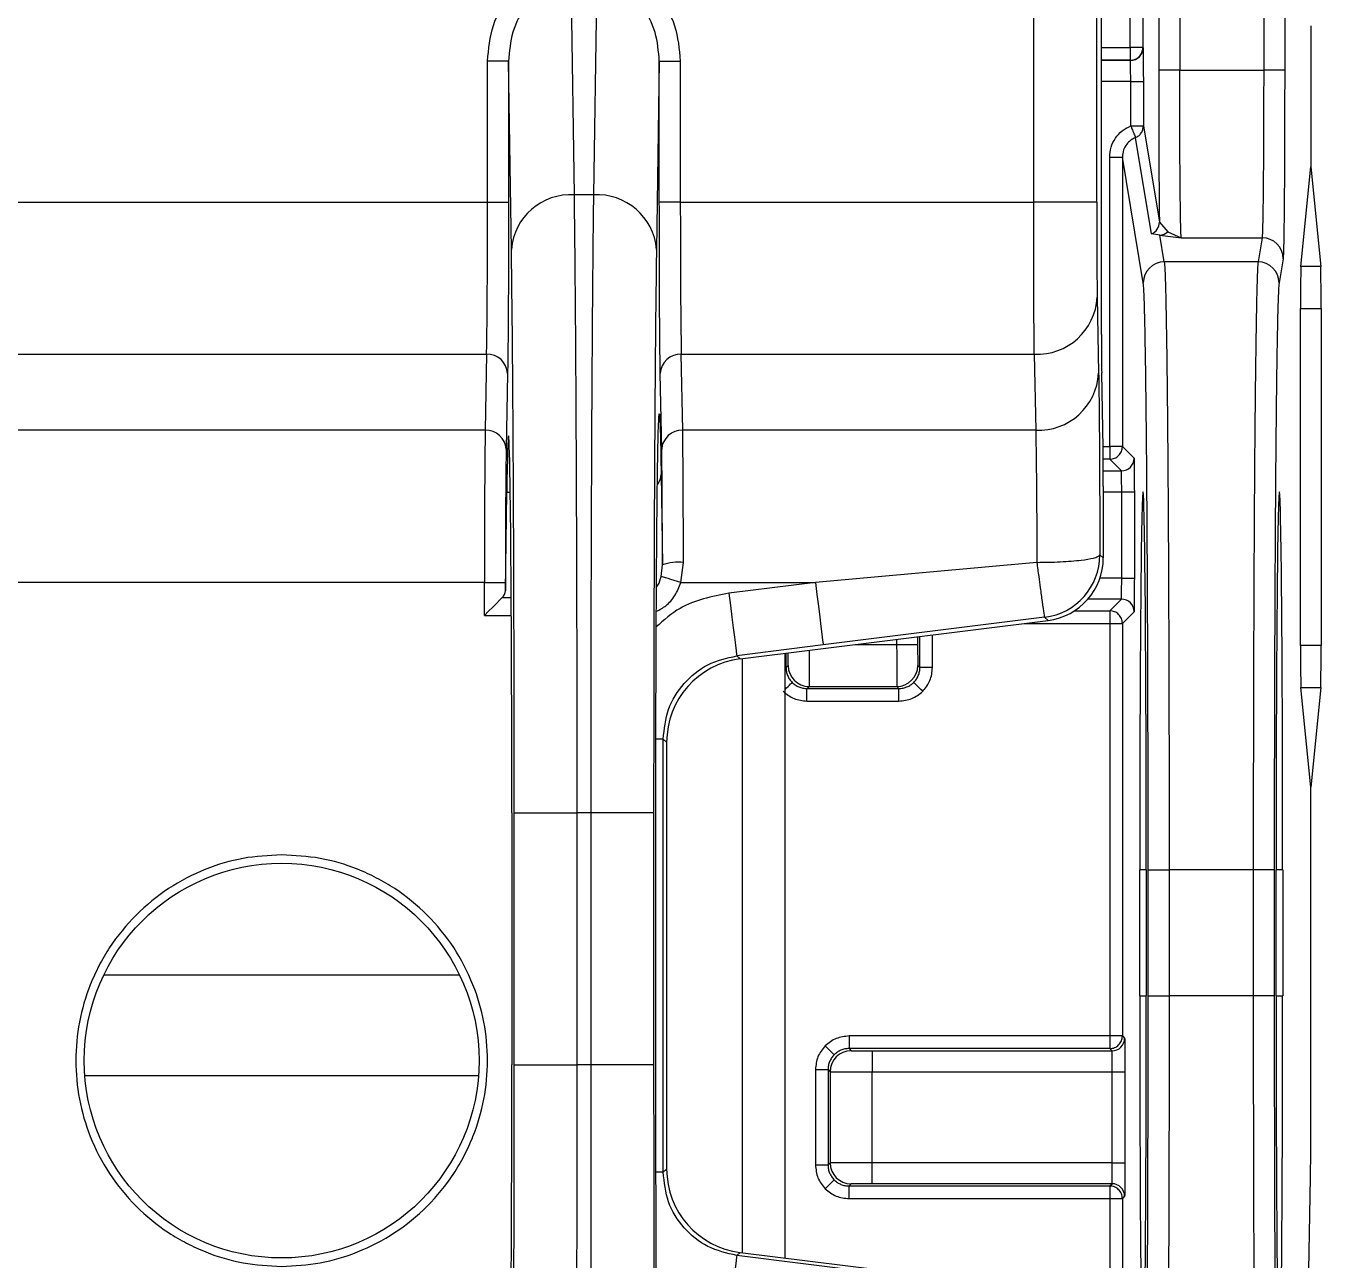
# Model space of a CAD drawing. Header units: inches. Extents: x 897.4 to 914.4, y -8.5 to 2.5.
# Drawn here: x 908.413 to 909.021, y -1.948 to -1.369 of the extents above; entities that cross this region are included whole.
import ezdxf

# ---------------------------------------------------------------- set-up
doc = ezdxf.new("R2010")
doc.units = ezdxf.units.IN
doc.header["$LTSCALE"] = 4
doc.header["$MEASUREMENT"] = 0
doc.layers.get('0').update_dxf_attribs({"linetype": 'CONTINUOUS'})

msp = doc.modelspace()

# ---------------------------------------------------------------- linework, layer by layer
for p, q in [((908.88584, -1.45201), (908.88584, -0.60084)), ((908.91536, -1.45201), (908.91536, -0.59982)), ((908.9176, -1.51413), (908.9176, -0.97835)), ((908.93701, -1.02968), (908.93701, -1.37958)), ((908.93111, -1.37958), (908.93111, -1.03558)), ((908.94443, -1.0557), (908.94443, -1.39008)), ((908.95428, -1.0557), (908.95428, -1.39008)), ((908.99366, -1.0557), (908.99366, -1.39008)), ((909.0035, -1.0557), (909.0035, -1.39008)), ((908.67046, -1.44858), (908.66896, -1.34913)), ((908.68094, -1.34913), (908.67944, -1.44858)), ((909.01575, -1.36938), (909.01575, -1.43546)), ((908.9176, -1.37958), (908.93111, -1.37958)), ((908.93701, -1.37958), (908.93111, -1.37958)), ((908.93111, -1.37958), (908.93111, -1.38549)), ((908.93701, -1.37958), (908.93709, -1.37967)), ((908.6396, -1.38587), (908.62976, -1.38587)), ((908.62976, -1.45201), (908.62976, -1.38587)), ((908.6396, -1.38587), (908.6396, -1.45201)), ((908.64094, -1.47415), (908.6396, -1.38587)), ((908.7103, -1.38587), (908.70897, -1.47415)), ((908.7103, -1.45201), (908.7103, -1.38587)), ((908.7103, -1.38587), (908.72014, -1.38587)), ((908.72014, -1.38587), (908.72014, -1.45201)), ((908.93111, -1.38549), (908.9176, -1.38549)), ((908.93119, -1.38557), (908.9176, -1.38557)), ((908.93119, -1.38557), (908.93111, -1.38549)), ((908.95428, -1.39008), (908.94443, -1.39008)), ((908.95428, -1.39008), (908.99366, -1.39008)), ((909.0035, -1.39008), (908.99366, -1.39008)), ((908.93133, -1.39541), (908.9176, -1.39541)), ((908.93133, -1.41628), (908.93133, -1.39541)), ((908.93133, -1.39541), (908.93723, -1.39541)), ((908.93723, -1.39541), (908.93723, -1.41628)), ((908.93133, -1.41628), (908.93723, -1.41628)), ((908.93723, -1.41628), (908.94475, -1.46142)), ((908.94105, -1.46689), (908.93354, -1.42174)), ((908.92148, -1.43089), (908.92739, -1.43089)), ((908.92148, -1.56661), (908.92148, -1.43089)), ((908.92739, -1.43089), (908.92739, -1.56661)), ((908.93721, -1.48986), (908.92739, -1.43089)), ((909.01108, -1.48225), (909.01575, -1.43546)), ((909.01575, -1.43546), (909.02042, -1.48225)), ((908.67944, -1.44858), (908.67046, -1.44858)), ((908.1806, -1.45201), (908.62976, -1.45201)), ((908.62976, -1.45201), (908.6396, -1.45201)), ((908.72014, -1.45201), (908.7103, -1.45201)), ((908.72014, -1.45201), (908.88584, -1.45201)), ((908.91536, -1.45201), (908.88584, -1.45201)), ((908.94475, -1.46142), (908.94865, -1.46595)), ((908.94497, -1.46753), (908.94105, -1.46689)), ((908.94705, -1.48003), (908.94497, -1.46753)), ((908.94497, -1.46753), (908.95501, -1.46871)), ((908.94865, -1.46595), (908.95501, -1.46871)), ((908.95501, -1.46871), (908.99293, -1.46871)), ((908.99293, -1.46871), (908.99104, -1.48003)), ((908.99104, -1.48003), (908.94705, -1.48003)), ((909.00277, -1.47854), (909.00088, -1.48986)), ((909.02042, -1.48225), (909.01108, -1.48225)), ((908.91561, -1.49661), (908.91628, -1.53223)), ((909.01093, -1.65996), (909.01093, -1.50186)), ((909.01093, -1.50186), (909.02057, -1.50186)), ((909.02057, -1.50186), (909.02057, -1.65996)), ((908.18035, -1.52337), (908.62932, -1.52337)), ((908.62932, -1.52337), (908.62865, -1.55899)), ((908.72059, -1.52337), (908.88609, -1.52337)), ((908.72125, -1.55899), (908.72059, -1.52337)), ((908.88609, -1.52337), (908.88675, -1.55899)), ((908.63916, -1.53229), (908.63849, -1.56791)), ((908.71141, -1.56791), (908.71075, -1.53229)), ((908.91836, -1.56726), (908.9177, -1.53197)), ((908.62865, -1.55899), (908.17969, -1.55899)), ((908.88675, -1.55899), (908.72125, -1.55899)), ((908.91835, -1.56661), (908.92148, -1.56661)), ((908.92739, -1.56661), (908.92148, -1.56661)), ((908.92148, -1.56661), (908.92148, -1.57252)), ((908.92739, -1.56661), (908.93287, -1.5721)), ((908.92148, -1.57252), (908.91842, -1.57252)), ((908.92697, -1.578), (908.92148, -1.57252)), ((908.91845, -1.578), (908.92697, -1.578)), ((908.71116, -1.57964), (908.71176, -1.62209)), ((908.63814, -1.63426), (908.63879, -1.58823)), ((908.64042, -1.58823), (908.63879, -1.58823)), ((908.91846, -1.58511), (908.91846, -1.61882)), ((908.91846, -1.58785), (908.9271, -1.58785)), ((908.9271, -1.58785), (908.93301, -1.58785)), ((908.9271, -1.6283), (908.9271, -1.58785)), ((908.93301, -1.58785), (908.93301, -1.6283)), ((908.7204, -1.63036), (908.7216, -1.62091)), ((908.88729, -1.62092), (908.78351, -1.63036)), ((908.91682, -1.61738), (908.91846, -1.61882)), ((908.71118, -1.62748), (908.71176, -1.62209)), ((908.6283, -1.63036), (908.28293, -1.63036)), ((908.6283, -1.63036), (908.63814, -1.63036)), ((908.6283, -1.64585), (908.6283, -1.63036)), ((908.63814, -1.63036), (908.63814, -1.63426)), ((908.7204, -1.63036), (908.78351, -1.63036)), ((908.78351, -1.63036), (908.74292, -1.63543)), ((908.9271, -1.6283), (908.9169, -1.6283)), ((908.9271, -1.6283), (908.93301, -1.6283)), ((908.63666, -1.63745), (908.64087, -1.63743)), ((908.92697, -1.63815), (908.91126, -1.63815)), ((908.92148, -1.64363), (908.92697, -1.63815)), ((908.90495, -1.64363), (908.92148, -1.64363)), ((908.92148, -1.64363), (908.92148, -1.64954)), ((908.93287, -1.64405), (908.92739, -1.64954)), ((908.6283, -1.64585), (908.64092, -1.64579)), ((908.74822, -1.66617), (908.89259, -1.64812)), ((908.89095, -1.64667), (908.78717, -1.65965)), ((908.88129, -1.64954), (908.92148, -1.64954)), ((908.89095, -1.64667), (908.89259, -1.64812)), ((908.92148, -1.64954), (908.92739, -1.64954)), ((908.92148, -1.64954), (908.92148, -1.84299)), ((908.92739, -1.64954), (908.92739, -1.84299)), ((908.82157, -1.657), (908.82157, -1.65941)), ((908.83141, -1.65577), (908.83141, -1.65941)), ((908.83248, -1.67023), (908.83248, -1.65564)), ((908.83838, -1.67023), (908.83838, -1.6549)), ((908.78717, -1.65965), (908.74659, -1.66473)), ((908.76926, -1.9471), (908.76926, -1.66354)), ((908.76969, -1.66349), (908.76969, -1.67023)), ((908.80234, -1.65941), (908.82157, -1.65941)), ((908.82157, -1.65941), (908.83141, -1.65941)), ((909.02057, -1.65996), (909.01093, -1.65996)), ((908.74659, -1.66473), (908.74822, -1.66617)), ((908.74918, -1.66605), (908.74918, -1.94459)), ((908.76969, -1.67023), (908.77067, -1.66925)), ((908.8315, -1.66925), (908.83248, -1.67023)), ((908.76926, -1.67023), (908.76969, -1.67023)), ((908.83838, -1.67023), (908.83248, -1.67023)), ((908.77953, -1.68007), (908.78051, -1.67909)), ((908.77953, -1.68007), (908.82264, -1.68007)), ((908.77953, -1.68598), (908.77953, -1.68007)), ((908.78051, -1.67909), (908.82166, -1.67909)), ((908.82166, -1.67909), (908.82264, -1.68007)), ((908.82264, -1.68598), (908.82264, -1.68007)), ((909.01575, -1.72636), (909.01108, -1.67957)), ((909.01108, -1.67957), (909.02042, -1.67957)), ((909.02042, -1.67957), (909.01575, -1.72636)), ((908.77953, -1.68598), (908.82264, -1.68598)), ((908.7121, -1.70379), (908.70894, -1.70379)), ((908.7121, -1.90685), (908.7121, -1.70379)), ((908.71373, -1.70523), (908.7121, -1.70379)), ((908.71373, -1.70523), (908.71373, -1.9054)), ((909.01575, -1.88257), (909.01575, -1.72636)), ((908.64115, -1.73839), (908.64115, -1.8565)), ((908.64227, -1.8565), (908.64227, -1.73839)), ((908.64227, -1.73839), (908.6718, -1.73839)), ((908.6718, -1.8565), (908.6718, -1.73839)), ((908.67811, -1.73839), (908.6718, -1.73839)), ((908.67811, -1.73839), (908.67811, -1.8565)), ((908.70763, -1.73839), (908.67811, -1.73839)), ((908.70763, -1.73839), (908.70763, -1.8565)), ((908.70867, -1.8565), (908.70867, -1.73839)), ((908.93553, -1.82413), (908.93553, -1.76507)), ((908.93863, -1.76507), (908.93553, -1.76507)), ((908.93863, -1.76507), (908.93863, -1.82413)), ((908.93949, -1.82413), (908.93949, -1.76507)), ((908.93949, -1.76507), (908.94933, -1.76507)), ((908.94933, -1.76507), (908.94933, -1.82413)), ((908.98876, -1.76507), (908.94933, -1.76507)), ((908.98876, -1.76507), (908.98876, -1.82413)), ((908.99861, -1.76507), (908.98876, -1.76507)), ((908.99861, -1.76507), (908.99861, -1.82413)), ((908.99947, -1.82413), (908.99947, -1.76507)), ((909.00256, -1.76507), (908.99947, -1.76507)), ((909.00256, -1.76507), (909.00256, -1.82413)), ((908.44983, -1.81437), (908.61661, -1.81437)), ((908.93553, -1.82413), (908.93863, -1.82413)), ((908.93949, -1.82413), (908.94933, -1.82413)), ((908.98876, -1.82413), (908.94933, -1.82413)), ((908.99861, -1.82413), (908.98876, -1.82413)), ((908.99947, -1.82413), (909.00256, -1.82413)), ((908.79924, -1.84299), (908.79924, -1.8489)), ((908.92148, -1.84299), (908.79924, -1.84299)), ((908.92148, -1.84299), (908.92148, -1.8489)), ((908.92739, -1.84299), (908.92148, -1.84299)), ((908.92739, -1.84299), (908.92845, -1.84406)), ((908.79924, -1.8489), (908.80022, -1.84988)), ((908.92148, -1.8489), (908.79924, -1.8489)), ((908.81006, -1.84996), (908.81006, -1.8598)), ((908.81006, -1.84996), (908.92255, -1.84996)), ((908.92255, -1.84996), (908.92148, -1.8489)), ((908.64227, -1.8565), (908.6718, -1.8565)), ((908.67811, -1.8565), (908.6718, -1.8565)), ((908.70763, -1.8565), (908.67811, -1.8565)), ((908.6255, -1.86162), (908.44094, -1.86162)), ((908.78349, -1.85874), (908.78349, -1.90347)), ((908.78349, -1.85874), (908.7894, -1.85874)), ((908.7894, -1.85874), (908.79038, -1.85972)), ((908.7894, -1.85874), (908.7894, -1.90347)), ((908.79038, -1.85972), (908.79038, -1.90249)), ((908.81006, -1.90241), (908.81006, -1.8598)), ((908.81006, -1.8598), (908.92269, -1.8598)), ((908.92269, -1.90241), (908.92269, -1.8598)), ((908.92269, -1.8598), (908.92859, -1.8598)), ((908.92859, -1.8598), (908.92859, -1.90241)), ((908.7121, -1.90685), (908.71373, -1.9054)), ((908.78349, -1.90347), (908.7894, -1.90347)), ((908.79038, -1.90249), (908.7894, -1.90347)), ((908.92269, -1.90241), (908.81006, -1.90241)), ((908.81006, -1.91225), (908.81006, -1.90241)), ((908.92269, -1.90241), (908.92859, -1.90241)), ((908.7121, -1.90685), (908.70897, -1.90685)), ((908.80022, -1.91233), (908.79924, -1.91332)), ((908.92255, -1.91225), (908.81006, -1.91225)), ((908.92148, -1.91332), (908.92255, -1.91225)), ((909.01349, -2.02194), (909.0156, -1.90933)), ((908.79924, -1.91332), (908.92148, -1.91332)), ((908.79924, -1.91922), (908.79924, -1.91332)), ((908.92148, -1.91332), (908.92148, -1.91922)), ((908.92845, -1.91815), (908.92739, -1.91922)), ((908.79924, -1.91922), (908.92148, -1.91922)), ((908.92148, -1.91922), (908.92739, -1.91922)), ((908.92148, -1.91922), (908.92148, -1.98782)), ((908.92739, -1.91922), (908.92739, -1.98929)), ((908.74822, -1.94447), (908.74659, -1.94591)), ((908.84372, -1.95805), (908.74659, -1.94591)), ((908.74822, -1.94447), (908.84535, -1.95661))]:
    msp.add_line(p, q)
at = {"flags": 128}
for points in [[(908.7204, -1.63036), (908.71879, -1.62985), (908.71723, -1.62937), (908.71575, -1.62891), (908.71442, -1.62849), (908.71327, -1.62813), (908.71232, -1.62784), (908.71162, -1.62762), (908.71118, -1.62748)], [(908.78351, -1.63036), (908.78422, -1.63604), (908.7849, -1.64151), (908.78553, -1.64655), (908.78608, -1.65098), (908.78654, -1.65463), (908.78688, -1.65735), (908.78709, -1.65905), (908.78717, -1.65965)], [(908.6283, -1.64585), (908.63028, -1.64386), (908.63219, -1.64195), (908.63393, -1.6402), (908.63544, -1.63868), (908.63666, -1.63745)], [(908.74292, -1.63543), (908.74363, -1.64111), (908.74432, -1.64658), (908.74495, -1.65163), (908.7455, -1.65606), (908.74596, -1.6597), (908.7463, -1.66242), (908.74651, -1.66412), (908.74659, -1.66473)], [(908.76926, -1.6805), (908.76998, -1.67978), (908.7707, -1.67906), (908.77133, -1.67843), (908.77185, -1.67791), (908.77224, -1.67752), (908.77248, -1.67728), (908.77257, -1.67719)], [(908.83377, -1.68136), (908.83296, -1.68056), (908.83219, -1.67978), (908.83147, -1.67906), (908.83084, -1.67843), (908.83032, -1.67791), (908.82993, -1.67752), (908.82968, -1.67728), (908.8296, -1.67719)], [(908.7881, -1.8476), (908.78891, -1.84841), (908.78969, -1.84919), (908.79041, -1.84991), (908.79104, -1.85054), (908.79156, -1.85106), (908.79195, -1.85145), (908.79219, -1.85169), (908.79228, -1.85178)], [(908.7881, -1.91461), (908.78891, -1.9138), (908.78969, -1.91302), (908.79041, -1.9123), (908.79104, -1.91167), (908.79156, -1.91115), (908.79195, -1.91077), (908.79219, -1.91052), (908.79228, -1.91043)], [(908.74659, -1.94591), (908.74651, -1.94652), (908.7463, -1.94821), (908.74596, -1.95094), (908.7455, -1.95458), (908.74495, -1.95901), (908.74432, -1.96405), (908.74363, -1.96952), (908.74292, -1.97521)]]:
    msp.add_lwpolyline(points, dxfattribs=at)
msp.add_circle((908.53322, -1.85453), 0.09255)
for centre, radius, start, end in [((908.93119, -1.37967), 0.00591, 270.00507, 359.99493), ((908.66875, -1.47643), 0.02791, 86.48098, 175.30732), ((908.68115, -1.47643), 0.02791, 4.69238, 93.51904), ((908.93885, -1.46141), 0.0059, 291.97434, 359.94536), ((908.94482, -1.4621), 0.00543, 271.5649, 314.80306), ((908.99293, -1.47855), 0.00984, 0.06828, 90.00862), ((908.94705, -1.48987), 0.00984, 89.99307, 179.93004), ((908.99104, -1.48987), 0.00984, 0.06996, 90.00693), ((908.88729, -1.49502), 0.02837, 267.57304, 356.80168), ((908.62972, -1.53282), 0.00946, 3.19838, 92.42787), ((908.72019, -1.53282), 0.00946, 87.5725, 176.80125), ((908.88795, -1.53065), 0.02837, 267.57303, 356.80197), ((908.62905, -1.56844), 0.00946, 3.19852, 92.42858), ((908.72085, -1.56844), 0.00946, 87.57229, 176.80061), ((908.92697, -1.5721), 0.00591, 270.00507, 359.99493), ((908.70364, -1.57954), 0.00752, 321.72397, 359.21488), ((908.71922, -1.64272), 0.02194, 83.78561, 109.89872), ((908.88729, -1.61737), 0.02953, 277.12922, 359.99551), ((908.92697, -1.64405), 0.00591, 0.00507, 89.99493), ((908.78051, -1.66925), 0.00984, 180.00607, 269.99478), ((908.82165, -1.66925), 0.00984, 270.00607, 359.99393), ((908.92255, -1.84406), 0.00591, 270.00507, 359.99493), ((908.80022, -1.85972), 0.00984, 90.00704, 179.99467), ((908.80022, -1.90249), 0.00984, 180.00364, 269.99636), ((908.92255, -1.91815), 0.00591, 0.00507, 89.99493)]:
    msp.add_arc(centre, radius, start, end)
for centre, major_axis, ratio, start_param, end_param in [((909.0111, -1.50186), (0, 0.01969), 0.008727, 0.08727, 1.570796), ((909.0204, -1.50186), (0, 0.01969), 0.008727, 4.712389, 6.195916), ((908.91777, -1.51413), (0, 0.01969), 0.008727, 1.570796, 2.70526), ((908.6396, -1.73839), (0, 0.17686), 0.008727, 4.712389, 6.839817), ((908.91829, -1.58511), (0, 0.01969), 0.008727, 4.712389, 5.846853), ((908.93708, -1.76507), (0, 0.17717), 0.008727, 0, 1.570796), ((908.93708, -1.76507), (0, 0.17717), 0.008727, 4.712389, 6.283185), ((909.00101, -1.76507), (0, 0.17717), 0.008727, 0, 1.570796), ((909.00101, -1.76507), (0, 0.17717), 0.008727, 4.712389, 6.283185), ((908.88893, -1.61882), (-0.02214, 0.01954), 0.999932, 2.418406, 3.86478), ((908.6283, -1.63426), (0.00984, 0.00008), 0.622195, 5.721375, 6.269241), ((909.0111, -1.65996), (0, 0.01969), 0.008727, 1.570796, 3.054323), ((909.0204, -1.65996), (0, 0.01969), 0.008727, 3.228862, 4.712389), ((908.75311, -1.70524), (0.02952, -0.02606), 0.999932, 2.418406, 3.86478), ((908.93708, -1.82413), (0, 0.17717), 0.008727, 1.570796, 4.712389), ((909.00101, -1.82413), (0, 0.17717), 0.008727, 1.570796, 4.712389), ((908.6396, -1.8565), (0, 0.17686), 0.008727, 2.584961, 4.712389), ((909.01549, -1.88257), (0, 0.02953), 0.008727, 3.577925, 4.712389), ((908.75311, -1.9054), (0.02952, 0.02606), 0.999932, 2.418406, 3.86478)]:
    msp.add_ellipse(centre, major_axis=major_axis, ratio=ratio, start_param=start_param, end_param=end_param)
for points, knots in [([(908.62976, -1.38587), (908.63029, -1.38021), (908.63136, -1.36865), (908.63883, -1.35578), (908.64716, -1.34782), (908.65416, -1.34366), (908.66152, -1.34107), (908.66649, -1.34076), (908.66896, -1.34061)], [0, 0, 0, 0, 0.2553843, 0.5219344, 0.6502052, 0.7752362, 0.8881389, 1, 1, 1, 1]), ([(908.68146, -1.34061), (908.68391, -1.3408), (908.68884, -1.34118), (908.6961, -1.34384), (908.70301, -1.34804), (908.71122, -1.35599), (908.71857, -1.36878), (908.71963, -1.38025), (908.72014, -1.38587)], [0, 0, 0, 0, 0.111751, 0.224917, 0.349614, 0.478174, 0.744561, 1, 1, 1, 1]), ([(908.66896, -1.34913), (908.6671, -1.34926), (908.6633, -1.34952), (908.65777, -1.35166), (908.65254, -1.35507), (908.64628, -1.36154), (908.64076, -1.37201), (908.63999, -1.38129), (908.6396, -1.38587)], [0, 0, 0, 0, 0.106504, 0.218033, 0.336588, 0.46384, 0.735134, 1, 1, 1, 1]), ([(908.7103, -1.38587), (908.70992, -1.38132), (908.70916, -1.37212), (908.70373, -1.3617), (908.69756, -1.35524), (908.6924, -1.3518), (908.68693, -1.34961), (908.68317, -1.34929), (908.68133, -1.34914)], [0, 0, 0, 0, 0.264829, 0.535937, 0.663368, 0.782057, 0.893617, 1, 1, 1, 1]), ([(908.93111, -1.38549), (908.93188, -1.3854), (908.93343, -1.38522), (908.93538, -1.38386), (908.93674, -1.3819), (908.93692, -1.38036), (908.93701, -1.37958)], [0, 0, 0, 0, 0.2499915, 0.5000107, 0.750021, 1, 1, 1, 1]), ([(908.93709, -1.37967), (908.93711, -1.37989), (908.93714, -1.38024), (908.93717, -1.38221), (908.93719, -1.38423), (908.93721, -1.38674), (908.93723, -1.39039), (908.93723, -1.39344), (908.93723, -1.39541)], [0, 0, 0, 0, 0.239567, 0.368284, 0.5, 0.628719, 0.760433, 1, 1, 1, 1]), ([(908.93133, -1.39541), (908.93131, -1.39413), (908.93129, -1.39157), (908.93126, -1.38832), (908.93122, -1.38604), (908.9312, -1.38573), (908.93119, -1.38557)], [0, 0, 0, 0, 0.249998, 0.500002, 0.750004, 1, 1, 1, 1]), ([(908.94443, -1.39008), (908.94444, -1.3969), (908.94444, -1.41073), (908.94451, -1.43038), (908.94461, -1.44807), (908.9447, -1.45701), (908.94475, -1.46142)], [0, 0, 0, 0, 0.246543, 0.499995, 0.753453, 1, 1, 1, 1]), ([(908.95501, -1.46871), (908.95495, -1.46799), (908.95484, -1.46658), (908.95469, -1.4597), (908.95456, -1.45037), (908.95443, -1.43592), (908.95431, -1.41559), (908.95429, -1.39817), (908.95428, -1.39008)], [0, 0, 0, 0, 0.152475, 0.297164, 0.434061, 0.563164, 0.797037, 1, 1, 1, 1]), ([(908.99366, -1.39008), (908.99365, -1.39817), (908.99363, -1.41559), (908.99351, -1.43592), (908.99337, -1.45037), (908.99325, -1.4597), (908.9931, -1.46658), (908.99299, -1.46799), (908.99293, -1.46871)], [0, 0, 0, 0, 0.202963, 0.436836, 0.565939, 0.702836, 0.847525, 1, 1, 1, 1]), ([(909.0035, -1.39008), (909.0035, -1.39548), (909.00349, -1.40627), (909.00345, -1.42231), (909.00339, -1.43763), (909.00329, -1.45145), (909.00318, -1.46289), (909.00301, -1.47427), (909.00286, -1.47686), (909.00277, -1.47854)], [0, 0, 0, 0, 0.120427, 0.240927, 0.370639, 0.500504, 0.630218, 0.760086, 1, 1, 1, 1]), ([(908.92148, -1.43089), (908.92161, -1.42933), (908.92186, -1.42621), (908.92401, -1.42198), (908.92712, -1.41838), (908.92992, -1.41698), (908.93133, -1.41628)], [0, 0, 0, 0, 0.249328, 0.500113, 0.749349, 1, 1, 1, 1]), ([(908.93133, -1.41628), (908.93151, -1.41673), (908.93186, -1.41757), (908.9324, -1.41886), (908.93283, -1.42002), (908.93321, -1.42087), (908.93348, -1.42151), (908.93352, -1.42166), (908.93354, -1.42174)], [0, 0, 0, 0, 0.164292, 0.302626, 0.500008, 0.658837, 0.792666, 1, 1, 1, 1]), ([(908.93354, -1.42174), (908.93406, -1.42148), (908.93511, -1.42095), (908.93628, -1.41962), (908.93708, -1.41803), (908.93718, -1.41686), (908.93723, -1.41628)], [0, 0, 0, 0, 0.249994, 0.50002, 0.74999, 1, 1, 1, 1]), ([(908.93354, -1.42174), (908.9328, -1.4221), (908.93124, -1.42288), (908.92927, -1.42487), (908.92771, -1.42759), (908.9275, -1.42976), (908.92739, -1.43089)], [0, 0, 0, 0, 0.209889, 0.446525, 0.709906, 1, 1, 1, 1]), ([(908.6718, -1.73839), (908.67179, -1.7251), (908.67178, -1.69815), (908.67172, -1.65774), (908.67161, -1.61748), (908.67147, -1.57813), (908.67128, -1.54051), (908.67105, -1.50564), (908.67078, -1.47395), (908.67057, -1.4571), (908.67046, -1.44858)], [0, 0, 0, 0, 0.113785, 0.230776, 0.35097, 0.474369, 0.600972, 0.730778, 0.863787, 1, 1, 1, 1]), ([(908.67944, -1.44858), (908.67933, -1.4571), (908.67912, -1.47395), (908.67885, -1.50564), (908.67862, -1.54051), (908.67844, -1.57813), (908.67829, -1.61748), (908.67819, -1.65774), (908.67812, -1.69815), (908.67811, -1.7251), (908.67811, -1.73839)], [0, 0, 0, 0, 0.1362126, 0.2692219, 0.3990282, 0.525631, 0.6490297, 0.7692243, 0.8862147, 1, 1, 1, 1]), ([(908.62932, -1.52337), (908.62938, -1.51927), (908.62952, -1.5113), (908.62965, -1.49283), (908.62974, -1.47275), (908.62976, -1.45877), (908.62976, -1.45201)], [0, 0, 0, 0, 0.272926, 0.530581, 0.772946, 1, 1, 1, 1]), ([(908.6396, -1.45201), (908.6396, -1.46021), (908.63959, -1.47697), (908.63949, -1.50019), (908.63935, -1.51992), (908.63922, -1.52822), (908.63916, -1.53229)], [0, 0, 0, 0, 0.2449, 0.499996, 0.755093, 1, 1, 1, 1]), ([(908.71075, -1.53229), (908.71068, -1.52822), (908.71056, -1.51992), (908.71041, -1.50019), (908.71032, -1.47697), (908.71031, -1.46021), (908.7103, -1.45201)], [0, 0, 0, 0, 0.244907, 0.500004, 0.7551, 1, 1, 1, 1]), ([(908.72014, -1.45201), (908.72015, -1.45877), (908.72016, -1.47275), (908.72025, -1.49283), (908.72039, -1.5113), (908.72052, -1.51927), (908.72059, -1.52337)], [0, 0, 0, 0, 0.227054, 0.469419, 0.727074, 1, 1, 1, 1]), ([(908.88609, -1.52337), (908.88605, -1.51927), (908.88597, -1.5113), (908.8859, -1.49283), (908.88585, -1.47275), (908.88584, -1.45877), (908.88584, -1.45201)], [0, 0, 0, 0, 0.272923, 0.530577, 0.772943, 1, 1, 1, 1]), ([(908.91536, -1.45201), (908.91537, -1.45657), (908.91537, -1.46588), (908.91543, -1.47878), (908.91551, -1.48973), (908.91558, -1.49435), (908.91561, -1.49661)], [0, 0, 0, 0, 0.2449, 0.499992, 0.755091, 1, 1, 1, 1]), ([(908.64227, -1.73839), (908.64227, -1.72531), (908.64226, -1.69914), (908.64219, -1.6601), (908.64208, -1.62192), (908.64192, -1.58539), (908.64172, -1.55152), (908.64149, -1.52143), (908.64123, -1.49502), (908.64103, -1.48111), (908.64094, -1.47415)], [0, 0, 0, 0, 0.122806, 0.245645, 0.372787, 0.499995, 0.627139, 0.754348, 0.877157, 1, 1, 1, 1]), ([(908.70897, -1.47415), (908.70887, -1.48111), (908.70867, -1.49502), (908.70841, -1.52142), (908.70818, -1.55151), (908.70798, -1.58538), (908.70783, -1.62191), (908.70772, -1.66009), (908.70765, -1.69914), (908.70764, -1.72531), (908.70763, -1.73839)], [0, 0, 0, 0, 0.12281, 0.245651, 0.372795, 0.500004, 0.627147, 0.754355, 0.877162, 1, 1, 1, 1]), ([(908.94705, -1.48003), (908.94714, -1.481), (908.94733, -1.48288), (908.94758, -1.49022), (908.94782, -1.49998), (908.94802, -1.51112), (908.94819, -1.52257), (908.94833, -1.53369), (908.94846, -1.54515), (908.94857, -1.55672), (908.94875, -1.57787), (908.94897, -1.61159), (908.94917, -1.66082), (908.9493, -1.71251), (908.94932, -1.7477), (908.94933, -1.76507)], [0, 0, 0, 0, 0.077685, 0.151042, 0.220072, 0.284772, 0.333421, 0.379298, 0.422402, 0.462733, 0.500292, 0.629981, 0.756495, 0.879835, 1, 1, 1, 1]), ([(908.99104, -1.48003), (908.99095, -1.481), (908.99077, -1.48288), (908.99051, -1.49022), (908.99027, -1.49998), (908.99004, -1.513), (908.98981, -1.5292), (908.9896, -1.5483), (908.98943, -1.5671), (908.9893, -1.58539), (908.98918, -1.6034), (908.98909, -1.62222), (908.989, -1.6417), (908.98889, -1.67145), (908.98879, -1.71251), (908.98877, -1.74771), (908.98876, -1.76507)], [0, 0, 0, 0, 0.077665, 0.151004, 0.220015, 0.284697, 0.364187, 0.435984, 0.500087, 0.552402, 0.604207, 0.655502, 0.706288, 0.756563, 0.879869, 1, 1, 1, 1]), ([(908.93949, -1.76507), (908.93948, -1.75419), (908.93948, -1.73212), (908.93942, -1.69902), (908.93932, -1.66022), (908.93913, -1.61734), (908.93887, -1.57894), (908.9386, -1.55007), (908.93834, -1.5292), (908.93806, -1.51267), (908.93778, -1.50066), (908.93749, -1.49271), (908.9373, -1.4908), (908.93721, -1.48986)], [0, 0, 0, 0, 0.078025, 0.158306, 0.240725, 0.369036, 0.499877, 0.58713, 0.673657, 0.759267, 0.841645, 0.921951, 1, 1, 1, 1]), ([(909.00088, -1.48986), (909.00079, -1.4908), (909.0006, -1.49271), (909.00031, -1.50066), (908.99998, -1.51473), (908.99962, -1.53836), (908.99929, -1.57013), (908.99906, -1.60288), (908.99889, -1.63357), (908.99876, -1.6659), (908.99867, -1.69901), (908.99862, -1.73211), (908.99861, -1.75419), (908.99861, -1.76507)], [0, 0, 0, 0, 0.0780274, 0.1583114, 0.240733, 0.3690473, 0.4998886, 0.5871419, 0.6736672, 0.7592748, 0.8416513, 0.9219535, 1, 1, 1, 1]), ([(908.91628, -1.53223), (908.91635, -1.53663), (908.91649, -1.54556), (908.91665, -1.56618), (908.91677, -1.59049), (908.9168, -1.60851), (908.91682, -1.61738)], [0, 0, 0, 0, 0.245942, 0.500004, 0.754064, 1, 1, 1, 1]), ([(908.70867, -1.73839), (908.70867, -1.73115), (908.70867, -1.71666), (908.70871, -1.69441), (908.70877, -1.672), (908.70886, -1.64932), (908.70898, -1.62764), (908.70913, -1.60732), (908.7093, -1.58937), (908.7095, -1.57436), (908.70972, -1.56293), (908.70992, -1.55565), (908.71006, -1.55381), (908.71011, -1.55306)], [0, 0, 0, 0, 0.079932, 0.159902, 0.248894, 0.337962, 0.434237, 0.530589, 0.630968, 0.731425, 0.831805, 0.932263, 1, 1, 1, 1]), ([(908.71011, -1.55306), (908.71013, -1.55265), (908.71023, -1.55086), (908.7104, -1.55136), (908.71061, -1.55443), (908.71087, -1.56212), (908.71105, -1.57279), (908.71116, -1.57964)], [0, 0, 0, 0, 0.0616959, 0.2699862, 0.4623675, 0.6549132, 1, 1, 1, 1]), ([(908.62865, -1.55899), (908.6286, -1.56309), (908.62849, -1.57106), (908.62838, -1.58953), (908.62831, -1.60962), (908.62831, -1.62359), (908.6283, -1.63036)], [0, 0, 0, 0, 0.272923, 0.530576, 0.772942, 1, 1, 1, 1]), ([(908.7216, -1.62091), (908.72159, -1.61496), (908.72157, -1.60267), (908.7215, -1.58542), (908.7214, -1.5696), (908.7213, -1.5626), (908.72125, -1.55899)], [0, 0, 0, 0, 0.226733, 0.468983, 0.726747, 1, 1, 1, 1]), ([(908.88675, -1.55899), (908.88683, -1.5626), (908.88697, -1.5696), (908.88714, -1.58542), (908.88725, -1.60267), (908.88728, -1.61497), (908.88729, -1.62092)], [0, 0, 0, 0, 0.2732585, 0.5310219, 0.7732729, 1, 1, 1, 1]), ([(908.92148, -1.57252), (908.92226, -1.57243), (908.9238, -1.57225), (908.92576, -1.57089), (908.92712, -1.56893), (908.9273, -1.56739), (908.92739, -1.56661)], [0, 0, 0, 0, 0.250006, 0.5, 0.749994, 1, 1, 1, 1]), ([(908.63849, -1.56791), (908.63844, -1.57108), (908.63834, -1.57754), (908.63823, -1.59288), (908.63816, -1.61094), (908.63815, -1.62397), (908.63814, -1.63036)], [0, 0, 0, 0, 0.244909, 0.500003, 0.755099, 1, 1, 1, 1]), ([(908.71176, -1.62209), (908.71175, -1.61645), (908.71173, -1.60498), (908.71165, -1.58952), (908.71155, -1.5764), (908.71146, -1.57071), (908.71141, -1.56791)], [0, 0, 0, 0, 0.245934, 0.499996, 0.754056, 1, 1, 1, 1]), ([(908.93287, -1.5721), (908.93289, -1.57232), (908.93292, -1.57267), (908.93295, -1.57464), (908.93297, -1.57666), (908.93299, -1.57917), (908.933, -1.58282), (908.93301, -1.58588), (908.93301, -1.58785)], [0, 0, 0, 0, 0.239572, 0.36829, 0.500008, 0.628727, 0.760443, 1, 1, 1, 1]), ([(908.9271, -1.58785), (908.92709, -1.58656), (908.92707, -1.584), (908.92704, -1.58076), (908.927, -1.57848), (908.92698, -1.57816), (908.92697, -1.578)], [0, 0, 0, 0, 0.250001, 0.499991, 0.749996, 1, 1, 1, 1]), ([(908.88729, -1.62092), (908.89103, -1.62086), (908.89673, -1.62078), (908.90356, -1.62034), (908.90918, -1.6198), (908.9135, -1.61905), (908.91628, -1.61819), (908.91663, -1.61766), (908.91682, -1.61738)], [0, 0, 0, 0, 0.242365, 0.369296, 0.499839, 0.709601, 0.844821, 1, 1, 1, 1]), ([(908.88729, -1.62092), (908.88758, -1.62317), (908.88813, -1.62733), (908.88899, -1.63367), (908.88983, -1.64014), (908.89066, -1.64554), (908.89086, -1.6463), (908.89095, -1.64667)], [0, 0, 0, 0, 0.162612, 0.300397, 0.500718, 0.758657, 1, 1, 1, 1]), ([(908.70889, -1.64387), (908.71043, -1.64308), (908.71386, -1.6413), (908.71798, -1.63654), (908.71958, -1.63245), (908.7204, -1.63036)], [0, 0, 0, 0, 0.281881, 0.631517, 1, 1, 1, 1]), ([(908.70896, -1.63258), (908.7092, -1.63226), (908.71032, -1.63074), (908.7108, -1.62891), (908.71118, -1.62748)], [0, 0, 0, 0, 0.215859, 1, 1, 1, 1]), ([(908.92697, -1.63815), (908.92698, -1.63799), (908.927, -1.63767), (908.92704, -1.63539), (908.92707, -1.63215), (908.92709, -1.62959), (908.9271, -1.6283)], [0, 0, 0, 0, 0.250004, 0.500009, 0.749999, 1, 1, 1, 1]), ([(908.93301, -1.6283), (908.93301, -1.63027), (908.933, -1.6333), (908.93299, -1.63696), (908.93297, -1.63945), (908.93295, -1.6415), (908.93292, -1.64347), (908.93289, -1.64382), (908.93287, -1.64405)], [0, 0, 0, 0, 0.239556, 0.368277, 0.499988, 0.628711, 0.760432, 1, 1, 1, 1]), ([(908.74292, -1.63543), (908.73488, -1.63698), (908.72208, -1.63945), (908.71244, -1.648), (908.70886, -1.65117)], [0, 0, 0, 0, 0.628422, 1, 1, 1, 1]), ([(908.92739, -1.64954), (908.9273, -1.64876), (908.92712, -1.64721), (908.92576, -1.64526), (908.9238, -1.6439), (908.92226, -1.64372), (908.92148, -1.64363)], [0, 0, 0, 0, 0.250006, 0.5, 0.749994, 1, 1, 1, 1]), ([(908.77067, -1.66925), (908.77068, -1.6691), (908.7707, -1.66882), (908.77073, -1.66685), (908.77074, -1.66494), (908.77074, -1.66385), (908.77075, -1.66335)], [0, 0, 0, 0, 0.338802, 0.679787, 0.855026, 1, 1, 1, 1]), ([(908.78059, -1.66212), (908.78058, -1.66375), (908.78057, -1.66793), (908.78055, -1.67357), (908.78053, -1.67815), (908.78052, -1.67878), (908.78051, -1.67909)], [0, 0, 0, 0, 0.17519, 0.450123, 0.725063, 1, 1, 1, 1]), ([(908.82157, -1.65941), (908.82158, -1.66197), (908.82159, -1.6671), (908.82161, -1.67358), (908.82163, -1.67814), (908.82165, -1.67877), (908.82166, -1.67909)], [0, 0, 0, 0, 0.25, 0.499996, 0.749999, 1, 1, 1, 1]), ([(908.83141, -1.65941), (908.83141, -1.66069), (908.83142, -1.66326), (908.83143, -1.66598), (908.83145, -1.66765), (908.83147, -1.66889), (908.83149, -1.66911), (908.8315, -1.66925)], [0, 0, 0, 0, 0.249018, 0.499629, 0.628447, 0.760257, 1, 1, 1, 1]), ([(908.7121, -1.70379), (908.7126, -1.69904), (908.7136, -1.68954), (908.72137, -1.67722), (908.73263, -1.66798), (908.74193, -1.66581), (908.74659, -1.66473)], [0, 0, 0, 0, 0.2500055, 0.5000013, 0.7499948, 1, 1, 1, 1]), ([(908.76969, -1.67023), (908.76972, -1.67087), (908.7698, -1.67216), (908.77039, -1.67402), (908.77128, -1.67574), (908.77214, -1.67671), (908.77257, -1.67719)], [0, 0, 0, 0, 0.250004, 0.499993, 0.749987, 1, 1, 1, 1]), ([(908.8296, -1.67719), (908.83003, -1.67671), (908.83089, -1.67574), (908.83178, -1.67402), (908.83237, -1.67216), (908.83244, -1.67087), (908.83248, -1.67023)], [0, 0, 0, 0, 0.250011, 0.500013, 0.749996, 1, 1, 1, 1]), ([(908.83377, -1.68136), (908.83509, -1.67974), (908.83774, -1.67648), (908.83817, -1.67231), (908.83838, -1.67023)], [0, 0, 0, 0, 0.500005, 1, 1, 1, 1]), ([(908.76839, -1.68136), (908.77002, -1.68269), (908.77327, -1.68533), (908.77744, -1.68576), (908.77953, -1.68598)], [0, 0, 0, 0, 0.4999976, 1, 1, 1, 1]), ([(908.77257, -1.67719), (908.77305, -1.67762), (908.77401, -1.67848), (908.77574, -1.67937), (908.7776, -1.67996), (908.77889, -1.68003), (908.77953, -1.68007)], [0, 0, 0, 0, 0.249995, 0.500002, 0.75, 1, 1, 1, 1]), ([(908.82264, -1.68007), (908.82328, -1.68003), (908.82457, -1.67996), (908.82642, -1.67937), (908.82815, -1.67848), (908.82911, -1.67762), (908.8296, -1.67719)], [0, 0, 0, 0, 0.25, 0.499997, 0.75002, 1, 1, 1, 1]), ([(908.82264, -1.68598), (908.82472, -1.68576), (908.82889, -1.68533), (908.83214, -1.68269), (908.83377, -1.68136)], [0, 0, 0, 0, 0.500013, 1, 1, 1, 1]), ([(908.53322, -1.75804), (908.52716, -1.75836), (908.51503, -1.75901), (908.49702, -1.76448), (908.47985, -1.77327), (908.46453, -1.78584), (908.45408, -1.7986), (908.44744, -1.80995), (908.44221, -1.82145), (908.43784, -1.83634), (908.43617, -1.85452), (908.43784, -1.87272), (908.44312, -1.89073), (908.45197, -1.9079), (908.46452, -1.92322), (908.47729, -1.93367), (908.48864, -1.94031), (908.50014, -1.94552), (908.51503, -1.95006), (908.52715, -1.9507), (908.53322, -1.95102)], [0, 0, 0, 0, 0.059974, 0.119983, 0.184936, 0.249956, 0.314908, 0.347281, 0.380016, 0.439973, 0.499999, 0.559956, 0.619983, 0.684935, 0.749957, 0.814909, 0.847281, 0.880016, 0.939991, 1, 1, 1, 1]), ([(908.53322, -1.95102), (908.53928, -1.9507), (908.55141, -1.95005), (908.56942, -1.94458), (908.58658, -1.93579), (908.6019, -1.92323), (908.61236, -1.91046), (908.619, -1.89911), (908.62423, -1.88761), (908.6286, -1.87272), (908.63027, -1.85454), (908.6286, -1.83634), (908.62331, -1.81833), (908.61447, -1.80117), (908.60192, -1.78585), (908.58915, -1.77539), (908.5778, -1.76875), (908.56629, -1.76354), (908.55141, -1.759), (908.53928, -1.75836), (908.53322, -1.75804)], [0, 0, 0, 0, 0.059974, 0.119983, 0.184935, 0.249957, 0.314909, 0.347282, 0.380016, 0.439973, 0.5, 0.559956, 0.619983, 0.684935, 0.749956, 0.814908, 0.847282, 0.880016, 0.939991, 1, 1, 1, 1]), ([(908.93836, -2.05783), (908.93844, -2.05143), (908.9386, -2.03862), (908.93883, -2.01483), (908.93902, -1.98801), (908.93919, -1.9581), (908.93932, -1.92601), (908.93942, -1.89258), (908.93948, -1.85843), (908.93948, -1.83556), (908.93949, -1.82413)], [0, 0, 0, 0, 0.122952, 0.245941, 0.372934, 0.500004, 0.626997, 0.754065, 0.877014, 1, 1, 1, 1]), ([(908.94933, -1.82413), (908.94933, -1.83516), (908.94932, -1.85752), (908.94926, -1.89103), (908.94917, -1.9244), (908.94905, -1.95705), (908.94889, -1.98837), (908.9487, -2.01755), (908.94847, -2.0443), (908.94829, -2.05883), (908.9482, -2.06618)], [0, 0, 0, 0, 0.114605, 0.23218, 0.352726, 0.476241, 0.602727, 0.732182, 0.864606, 1, 1, 1, 1]), ([(908.98876, -1.82413), (908.98877, -1.83516), (908.98877, -1.85752), (908.98883, -1.89103), (908.98892, -1.9244), (908.98904, -1.95705), (908.9892, -1.98837), (908.9894, -2.01755), (908.98962, -2.0443), (908.9898, -2.05883), (908.98989, -2.06618)], [0, 0, 0, 0, 0.114605, 0.23218, 0.352726, 0.476241, 0.602727, 0.732182, 0.864606, 1, 1, 1, 1]), ([(908.99861, -1.82413), (908.99861, -1.83556), (908.99862, -1.85843), (908.99867, -1.89257), (908.99877, -1.926), (908.9989, -1.95808), (908.99907, -1.98801), (908.99927, -2.01483), (908.99949, -2.03862), (908.99965, -2.05143), (908.99974, -2.05783)], [0, 0, 0, 0, 0.1229487, 0.2459349, 0.3729272, 0.4999953, 0.6269886, 0.7540583, 0.8770101, 1, 1, 1, 1]), ([(908.79924, -1.84299), (908.79715, -1.84321), (908.79298, -1.84364), (908.78973, -1.84628), (908.7881, -1.8476)], [0, 0, 0, 0, 0.500011, 1, 1, 1, 1]), ([(908.92148, -1.8489), (908.92226, -1.84881), (908.9238, -1.84863), (908.92576, -1.84726), (908.92712, -1.84531), (908.9273, -1.84377), (908.92739, -1.84299)], [0, 0, 0, 0, 0.250006, 0.5, 0.749994, 1, 1, 1, 1]), ([(908.92845, -1.84406), (908.92847, -1.84428), (908.9285, -1.84463), (908.92853, -1.8466), (908.92855, -1.84862), (908.92857, -1.85113), (908.92859, -1.85478), (908.92859, -1.85783), (908.92859, -1.8598)], [0, 0, 0, 0, 0.239568, 0.368284, 0.500002, 0.628719, 0.760445, 1, 1, 1, 1]), ([(908.7881, -1.8476), (908.78678, -1.84923), (908.78414, -1.85248), (908.78371, -1.85665), (908.78349, -1.85874)], [0, 0, 0, 0, 0.499993, 1, 1, 1, 1]), ([(908.79228, -1.85178), (908.79185, -1.85226), (908.79099, -1.85322), (908.79009, -1.85495), (908.7895, -1.85681), (908.78943, -1.85809), (908.7894, -1.85874)], [0, 0, 0, 0, 0.250002, 0.499995, 0.750005, 1, 1, 1, 1]), ([(908.79924, -1.8489), (908.79859, -1.84893), (908.7973, -1.84901), (908.79545, -1.84959), (908.79372, -1.85049), (908.79276, -1.85135), (908.79228, -1.85178)], [0, 0, 0, 0, 0.2499993, 0.5000103, 0.7500019, 1, 1, 1, 1]), ([(908.80022, -1.84988), (908.80036, -1.84989), (908.80065, -1.84991), (908.80261, -1.84993), (908.80464, -1.84995), (908.80692, -1.84996), (908.80883, -1.84996), (908.81006, -1.84996)], [0, 0, 0, 0, 0.249023, 0.499651, 0.628462, 0.760272, 1, 1, 1, 1]), ([(908.92269, -1.8598), (908.92267, -1.85852), (908.92265, -1.85596), (908.92262, -1.85272), (908.92258, -1.85043), (908.92256, -1.85012), (908.92255, -1.84996)], [0, 0, 0, 0, 0.249998, 0.5, 0.750002, 1, 1, 1, 1]), ([(908.64094, -2.12074), (908.64103, -2.11378), (908.64123, -2.09987), (908.64149, -2.07347), (908.64172, -2.04338), (908.64192, -2.00951), (908.64208, -1.97298), (908.64219, -1.9348), (908.64226, -1.89575), (908.64227, -1.86958), (908.64227, -1.8565)], [0, 0, 0, 0, 0.122809, 0.245651, 0.372795, 0.500004, 0.627146, 0.754354, 0.877161, 1, 1, 1, 1]), ([(908.67046, -2.14631), (908.67057, -2.13779), (908.67078, -2.12094), (908.67105, -2.08925), (908.67128, -2.05438), (908.67147, -2.01675), (908.67161, -1.97741), (908.67172, -1.93715), (908.67178, -1.89674), (908.67179, -1.86979), (908.6718, -1.8565)], [0, 0, 0, 0, 0.136212, 0.269222, 0.399029, 0.525631, 0.64903, 0.769224, 0.886214, 1, 1, 1, 1]), ([(908.67811, -1.8565), (908.67811, -1.86979), (908.67812, -1.89674), (908.67819, -1.93715), (908.67829, -1.97741), (908.67844, -2.01675), (908.67862, -2.05438), (908.67885, -2.08925), (908.67912, -2.12094), (908.67933, -2.13779), (908.67944, -2.14631)], [0, 0, 0, 0, 0.113786, 0.230776, 0.35097, 0.474369, 0.600971, 0.730778, 0.863788, 1, 1, 1, 1]), ([(908.70763, -1.8565), (908.70764, -1.86958), (908.70765, -1.89574), (908.70772, -1.93479), (908.70783, -1.97297), (908.70798, -2.00949), (908.70818, -2.04337), (908.70841, -2.07346), (908.70867, -2.09987), (908.70887, -2.11378), (908.70897, -2.12074)], [0, 0, 0, 0, 0.122806, 0.245646, 0.372787, 0.499996, 0.627139, 0.754349, 0.877158, 1, 1, 1, 1]), ([(908.71008, -2.04129), (908.71003, -2.04068), (908.70991, -2.03895), (908.70972, -2.03194), (908.7095, -2.02054), (908.7093, -2.00552), (908.70913, -1.98758), (908.70898, -1.96725), (908.70886, -1.94558), (908.70877, -1.9229), (908.70869, -1.89358), (908.70867, -1.871), (908.70867, -1.8565)], [0, 0, 0, 0, 0.054832, 0.156632, 0.258509, 0.360308, 0.462185, 0.559821, 0.657535, 0.747785, 0.838113, 1, 1, 1, 1]), ([(908.79038, -1.85972), (908.79069, -1.85973), (908.79132, -1.85974), (908.79588, -1.85976), (908.80237, -1.85978), (908.8075, -1.8598), (908.81006, -1.8598)], [0, 0, 0, 0, 0.250001, 0.500001, 0.750001, 1, 1, 1, 1]), ([(908.78349, -1.90347), (908.78371, -1.90556), (908.78414, -1.90973), (908.78678, -1.91298), (908.7881, -1.91461)], [0, 0, 0, 0, 0.500017, 1, 1, 1, 1]), ([(908.7894, -1.90347), (908.78943, -1.90412), (908.7895, -1.90541), (908.79009, -1.90726), (908.79099, -1.90899), (908.79185, -1.90995), (908.79228, -1.91043)], [0, 0, 0, 0, 0.249995, 0.500005, 0.749998, 1, 1, 1, 1]), ([(908.81006, -1.90241), (908.8075, -1.90241), (908.80237, -1.90243), (908.79588, -1.90245), (908.79132, -1.90247), (908.79069, -1.90248), (908.79038, -1.90249)], [0, 0, 0, 0, 0.249999, 0.499999, 0.749999, 1, 1, 1, 1]), ([(908.92255, -1.91225), (908.92256, -1.91209), (908.92258, -1.91178), (908.92262, -1.9095), (908.92265, -1.90625), (908.92267, -1.90369), (908.92269, -1.90241)], [0, 0, 0, 0, 0.249998, 0.5, 0.750002, 1, 1, 1, 1]), ([(908.92859, -1.90241), (908.92859, -1.90438), (908.92859, -1.90741), (908.92857, -1.91106), (908.92855, -1.91355), (908.92853, -1.9156), (908.9285, -1.91758), (908.92847, -1.91793), (908.92845, -1.91815)], [0, 0, 0, 0, 0.239555, 0.368275, 0.499996, 0.628711, 0.760432, 1, 1, 1, 1]), ([(908.74659, -1.94591), (908.74193, -1.94482), (908.73263, -1.94265), (908.72137, -1.93341), (908.7136, -1.9211), (908.7126, -1.9116), (908.7121, -1.90685)], [0, 0, 0, 0, 0.250007, 0.500002, 0.749994, 1, 1, 1, 1]), ([(908.79228, -1.91043), (908.79276, -1.91086), (908.79372, -1.91172), (908.79545, -1.91262), (908.7973, -1.91321), (908.79859, -1.91328), (908.79924, -1.91332)], [0, 0, 0, 0, 0.2499981, 0.4999897, 0.7500007, 1, 1, 1, 1]), ([(908.81006, -1.91225), (908.80878, -1.91225), (908.80621, -1.91225), (908.80348, -1.91227), (908.80182, -1.91229), (908.80058, -1.91231), (908.80036, -1.91232), (908.80022, -1.91233)], [0, 0, 0, 0, 0.249015, 0.49964, 0.62845, 0.760259, 1, 1, 1, 1]), ([(908.7881, -1.91461), (908.78973, -1.91593), (908.79298, -1.91858), (908.79715, -1.91901), (908.79924, -1.91922)], [0, 0, 0, 0, 0.499996, 1, 1, 1, 1]), ([(908.92739, -1.91922), (908.9273, -1.91845), (908.92712, -1.9169), (908.92576, -1.91495), (908.9238, -1.91358), (908.92226, -1.9134), (908.92148, -1.91332)], [0, 0, 0, 0, 0.250006, 0.5, 0.749994, 1, 1, 1, 1])]:
    msp.add_open_spline(points, degree=3, knots=knots)

doc.saveas('drawing.dxf')
